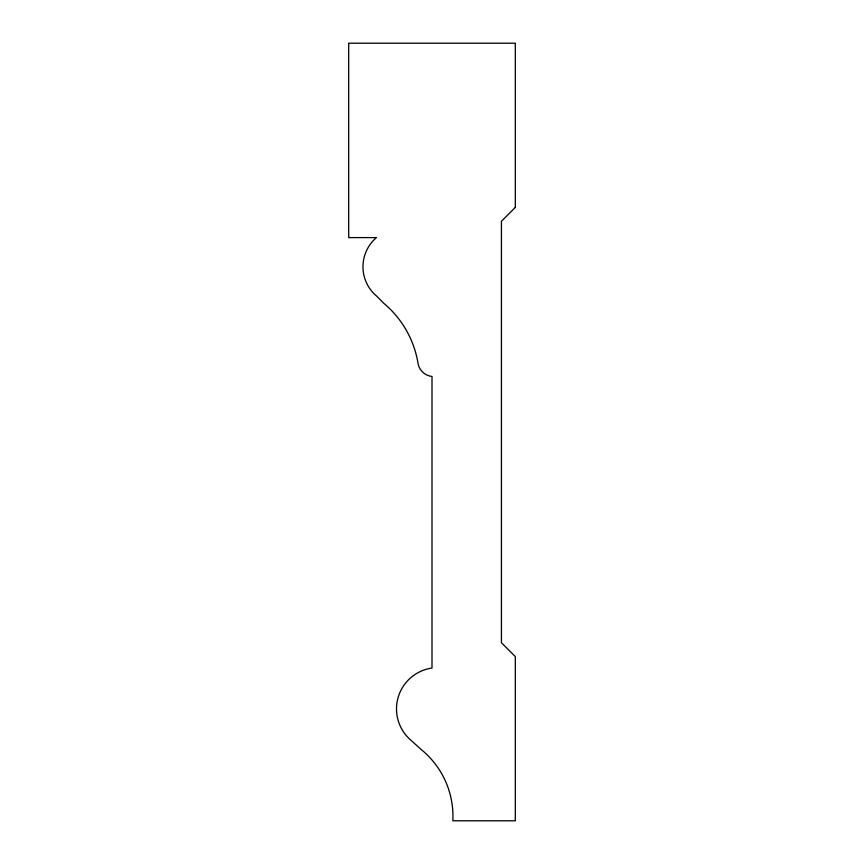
<?xml version="1.0" encoding="UTF-8"?>
<svg xmlns="http://www.w3.org/2000/svg" width="864" height="864" viewBox="0 0 864 864"><rect width="100%" height="100%" fill="white"/><g stroke="black" fill="none" stroke-linecap="round" stroke-linejoin="round"><path stroke-width="1.3" d="M515.311 207.392L501.433 221.27L501.433 642.73L515.311 656.608L515.311 820.8L452.833 820.8A86.033 86.033 0 0 0 421.114 749.444L410.897 740.221A41.256 41.256 0 0 1 432 668.056L432 376.456A15.865 15.865 0 0 1 417.874 362.426A99.392 99.392 0 0 0 384.016 303.491L376.628 296.093A38.286 38.286 0 0 1 376.456 237.6L348.689 237.6L348.689 43.2L515.311 43.2L515.311 207.392"/></g></svg>
